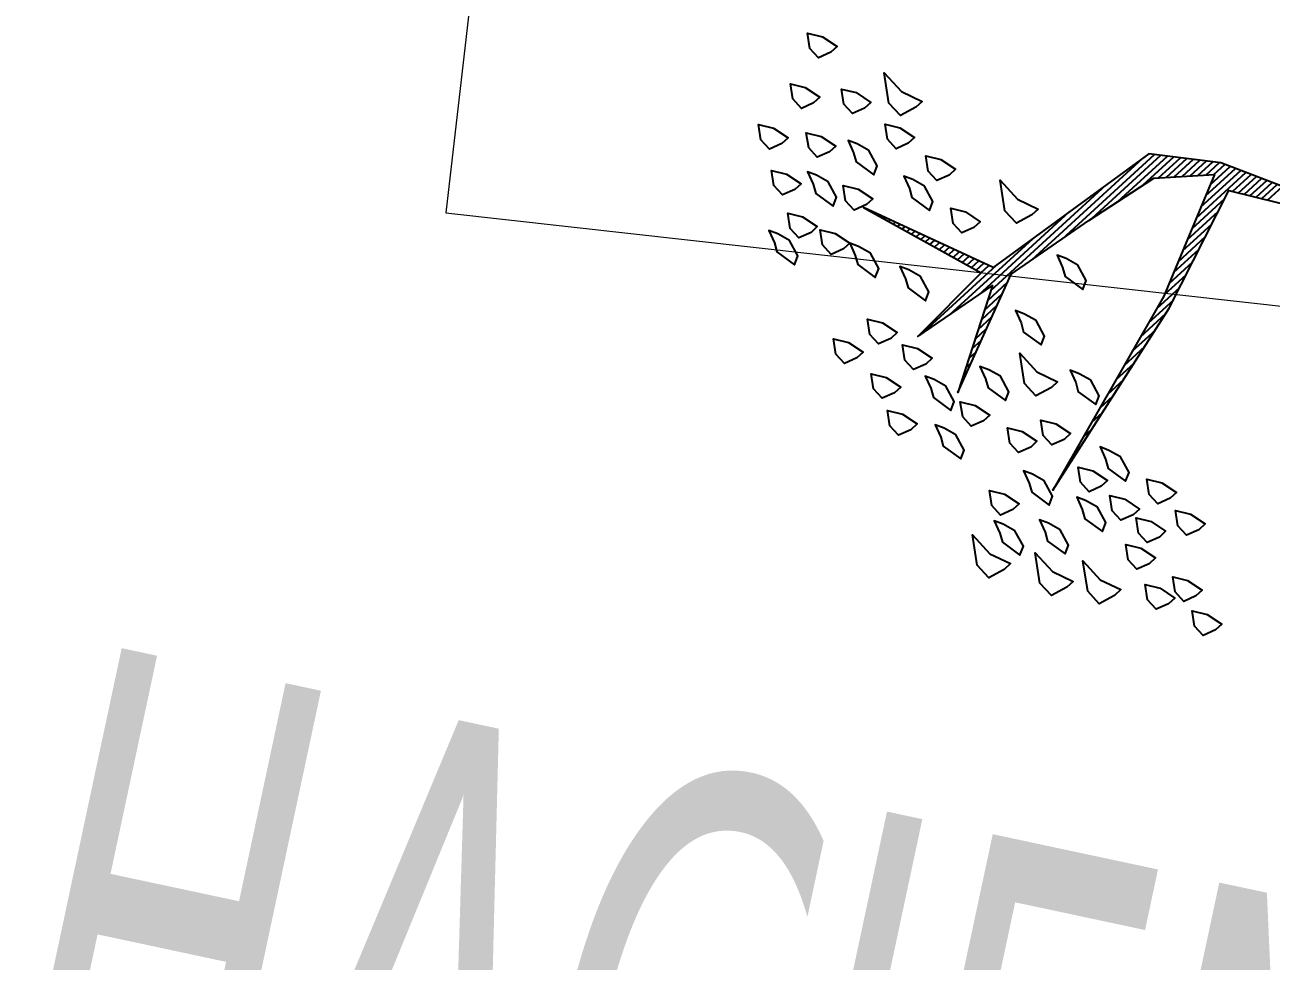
# Model space of a CAD drawing. Header units: metres. Extents: x 2 to 659295185, y -28 to 1124222152.
# Drawn here: x 654913.87 to 654929.99, y 1123154.5 to 1123166.61 of the extents above; entities that cross this region are included whole.
import ezdxf

# ---------------------------------------------------------------- set-up
doc = ezdxf.new("R2010")
doc.units = ezdxf.units.M
doc.header["$MEASUREMENT"] = 0
doc.layers.get('0').update_dxf_attribs({"linetype": 'CONTINUOUS'})
doc.layers.add('Arboles', color=3, linetype='CONTINUOUS')
doc.layers.add('TEXTOS', color=7, linetype='CONTINUOUS')
doc.layers.add('LIMITE 2017 IGVSB', color=7, linetype='CONTINUOUS', lineweight=120)
doc.styles.get("Standard").update_dxf_attribs({"font": 'tahoma.ttf'})

# ---------------------------------------------------------------- blocks, each defined once
blk = doc.blocks.new('*X2402')
at = {"color": 0}
for p, q in [((16.5321, 17.11), (16.5325, 17.11)), ((16.5355, 17.1), (16.5367, 17.1)), ((16.5388, 17.09), (16.5409, 17.09)), ((16.5421, 17.08), (16.5451, 17.08)), ((16.5454, 17.07), (16.5493, 17.07)), ((16.5488, 17.06), (16.5535, 17.06)), ((16.5521, 17.05), (16.5577, 17.05)), ((16.5554, 17.04), (16.5619, 17.04)), ((16.5588, 17.03), (16.566, 17.03)), ((16.5621, 17.02), (16.5702, 17.02)), ((16.5654, 17.01), (16.5744, 17.01)), ((16.5688, 17), (16.5786, 17)), ((16.5721, 16.99), (16.5828, 16.99)), ((16.5754, 16.98), (16.587, 16.98)), ((16.5788, 16.97), (16.5912, 16.97)), ((16.5821, 16.96), (16.5954, 16.96)), ((16.5854, 16.95), (16.5996, 16.95)), ((16.5888, 16.94), (16.6038, 16.94)), ((16.5921, 16.93), (16.608, 16.93)), ((16.5954, 16.92), (16.6122, 16.92)), ((16.5988, 16.91), (16.6164, 16.91)), ((16.6021, 16.9), (16.6206, 16.9)), ((16.6054, 16.89), (16.6248, 16.89)), ((16.6088, 16.88), (16.629, 16.88)), ((16.443, 16.85), (16.6488, 16.85)), ((16.6121, 16.87), (16.6331, 16.87)), ((16.6154, 16.86), (16.6373, 16.86)), ((16.513, 16.84), (16.7388, 16.84)), ((16.583, 16.83), (16.8288, 16.83)), ((16.5708, 16.8), (16.6189, 16.8)), ((16.5885, 16.81), (16.6422, 16.81)), ((16.6062, 16.82), (16.9188, 16.82)), ((16.7083, 16.81), (17.0088, 16.81)), ((16.7816, 16.8), (17.0309, 16.8)), ((16.5355, 16.78), (16.5722, 16.78)), ((16.5531, 16.79), (16.5956, 16.79)), ((16.8532, 16.79), (17.0394, 16.79)), ((16.9132, 16.78), (17.0478, 16.78)), ((16.4824, 16.75), (16.5022, 16.75)), ((16.5001, 16.76), (16.5256, 16.76)), ((16.5178, 16.77), (16.5489, 16.77)), ((16.9732, 16.77), (17.0563, 16.77)), ((17.0054, 16.76), (17.0647, 16.76)), ((17.0177, 16.75), (17.0732, 16.75)), ((16.447, 16.73), (16.4556, 16.73)), ((16.4647, 16.74), (16.4789, 16.74)), ((17.0299, 16.74), (17.0817, 16.74)), ((17.0421, 16.73), (17.0901, 16.73)), ((16.4293, 16.72), (16.4322, 16.72)), ((17.0543, 16.72), (17.0986, 16.72)), ((17.0665, 16.71), (17.1071, 16.71)), ((17.0788, 16.7), (17.1155, 16.7)), ((17.0719, 16.68), (17.1263, 16.68)), ((17.091, 16.69), (17.1213, 16.69)), ((17.0073, 16.65), (17.1413, 16.65)), ((17.0288, 16.66), (17.1363, 16.66)), ((17.0504, 16.67), (17.1313, 16.67)), ((16.9642, 16.63), (17.0477, 16.63)), ((16.9858, 16.64), (17.0741, 16.64)), ((17.0964, 16.64), (17.1463, 16.64)), ((17.1031, 16.63), (17.1513, 16.63)), ((16.8996, 16.6), (16.9686, 16.6)), ((16.9211, 16.61), (16.995, 16.61)), ((16.9427, 16.62), (17.0214, 16.62)), ((17.1097, 16.62), (17.1563, 16.62)), ((17.1164, 16.61), (17.1613, 16.61)), ((17.1231, 16.6), (17.1663, 16.6)), ((16.8565, 16.58), (16.9159, 16.58)), ((16.8781, 16.59), (16.9423, 16.59)), ((17.1297, 16.59), (17.1713, 16.59)), ((17.1364, 16.58), (17.1763, 16.58)), ((16.764, 16.55), (16.8332, 16.55)), ((16.7953, 16.56), (16.8632, 16.56)), ((16.8265, 16.57), (16.8895, 16.57)), ((16.7015, 16.53), (16.7578, 16.53)), ((16.7328, 16.54), (16.7955, 16.54)), ((16.6078, 16.5), (16.6447, 16.5)), ((16.639, 16.51), (16.6824, 16.51)), ((16.6703, 16.52), (16.7201, 16.52)), ((16.5453, 16.48), (16.5693, 16.48)), ((16.5765, 16.49), (16.607, 16.49)), ((16.4828, 16.46), (16.494, 16.46)), ((16.514, 16.47), (16.5317, 16.47)), ((16.4515, 16.45), (16.4563, 16.45))]:
    blk.add_line(p, q, dxfattribs=at)
blk = doc.blocks.new('ARBUSTO6')
at = {"layer": 'Arboles', "color": 7}
blk.add_lwpolyline([(-0.5575, 0.0548), (-0.6256, 0.1908), (-0.7191, 0.3014), (-1.1018, 0.3439), (-1.2123, 0.6075), (-1.1273, 0.3524), (-1.3059, 0.3439), (-1.1273, 0.3184), (-1.3229, 0.2078), (-1.0848, 0.3099), (-0.8977, 0.2844), (-0.7446, 0.2589), (-0.6511, 0.1823), (-0.8892, 0.0718), (-1.3144, -0.0643), (-0.8977, 0.0463), (-0.6511, 0.1398), (-0.566, 0.0122)], dxfattribs=at)
at = {"layer": 'Arboles'}
for points in [[(-1.0507, 0.8797), (-1.0763, 0.8882), (-1.0763, 0.9137), (-1.0593, 0.9392), (-1.0422, 0.9137), (-1.0337, 0.8797)], [(-1.2463, 0.8116), (-1.2718, 0.8201), (-1.2718, 0.8456), (-1.2548, 0.8712), (-1.2378, 0.8456), (-1.2293, 0.8116)], [(-1.1443, 0.8286), (-1.1698, 0.8371), (-1.1698, 0.8626), (-1.1528, 0.8882), (-1.1358, 0.8626), (-1.1273, 0.8286)], [(-1.0763, 0.7521), (-1.1018, 0.7606), (-1.1018, 0.7861), (-1.0848, 0.8116), (-1.0678, 0.7861), (-1.0593, 0.7521)], [(-1.2889, 0.7266), (-1.3144, 0.7351), (-1.3144, 0.7606), (-1.2974, 0.7861), (-1.2804, 0.7606), (-1.2718, 0.7266)], [(-1.1868, 0.7351), (-1.2123, 0.7436), (-1.2123, 0.7691), (-1.1953, 0.7946), (-1.1783, 0.7691), (-1.1698, 0.7351)], [(-0.9997, 0.6841), (-1.0337, 0.6926), (-1.0337, 0.7266), (-0.9997, 0.7776), (-0.9997, 0.7266), (-0.9827, 0.6841)], [(-1.2548, 0.7096), (-1.2633, 0.6926), (-1.2548, 0.65), (-1.2378, 0.6586), (-1.2293, 0.6926), (-1.2378, 0.7181), (-1.2463, 0.7351)], [(-1.1528, 0.7011), (-1.1613, 0.6841), (-1.1528, 0.6415), (-1.1358, 0.65), (-1.1273, 0.6841), (-1.1358, 0.7096), (-1.1443, 0.7266)], [(-1.3909, 0.6756), (-1.3994, 0.6586), (-1.3909, 0.616), (-1.3739, 0.6245), (-1.3654, 0.6586), (-1.3739, 0.6841), (-1.3824, 0.7011)], [(-1.3229, 0.6415), (-1.3484, 0.65), (-1.3484, 0.6756), (-1.3314, 0.7011), (-1.3144, 0.6756), (-1.3059, 0.6415)], [(-1.0593, 0.6415), (-1.0848, 0.65), (-1.0848, 0.6756), (-1.0678, 0.7011), (-1.0507, 0.6756), (-1.0422, 0.6415)], [(-1.2038, 0.6075), (-1.2293, 0.616), (-1.2293, 0.6415), (-1.2123, 0.6671), (-1.1953, 0.6415), (-1.1868, 0.6075)], [(-1.2974, 0.5735), (-1.3229, 0.582), (-1.3229, 0.6075), (-1.3059, 0.633), (-1.2889, 0.6075), (-1.2804, 0.5735)], [(-1.1188, 0.5735), (-1.1273, 0.5565), (-1.1188, 0.514), (-1.1018, 0.5225), (-1.0933, 0.5565), (-1.1018, 0.582), (-1.1103, 0.599)], [(-1.0422, 0.5395), (-1.0678, 0.548), (-1.0678, 0.5735), (-1.0507, 0.599), (-1.0337, 0.5735), (-1.0252, 0.5395)], [(-1.2889, 0.548), (-1.2974, 0.531), (-1.2889, 0.4885), (-1.2718, 0.497), (-1.2633, 0.531), (-1.2718, 0.5565), (-1.2804, 0.5735)], [(-1.0763, 0.4289), (-1.1018, 0.4374), (-1.1018, 0.463), (-1.0848, 0.4885), (-1.0678, 0.463), (-1.0593, 0.4289)], [(-1.4249, 0.3949), (-1.4504, 0.4034), (-1.4504, 0.4289), (-1.4334, 0.4545), (-1.4164, 0.4289), (-1.4079, 0.3949)], [(-1.2463, 0.4459), (-1.2548, 0.4289), (-1.2463, 0.3864), (-1.2293, 0.3949), (-1.2208, 0.4289), (-1.2293, 0.4545), (-1.2378, 0.4715)], [(-0.9742, 0.3694), (-1.0082, 0.3779), (-1.0082, 0.4119), (-0.9742, 0.463), (-0.9742, 0.4119), (-0.9572, 0.3694)], [(-1.3484, 0.3779), (-1.3739, 0.3864), (-1.3739, 0.4119), (-1.3569, 0.4374), (-1.3399, 0.4119), (-1.3314, 0.3779)], [(-1.4164, 0.2929), (-1.4419, 0.3014), (-1.4419, 0.3269), (-1.4249, 0.3524), (-1.4079, 0.3269), (-1.3994, 0.2929)], [(-1.3314, 0.2929), (-1.3569, 0.3014), (-1.3569, 0.3269), (-1.3399, 0.3524), (-1.3229, 0.3269), (-1.3144, 0.2929)], [(-1.4419, 0.2163), (-1.4674, 0.2248), (-1.4674, 0.2504), (-1.4504, 0.2759), (-1.4334, 0.2504), (-1.4249, 0.2163)], [(-1.3569, 0.2504), (-1.3654, 0.2333), (-1.3569, 0.1908), (-1.3399, 0.1993), (-1.3314, 0.2333), (-1.3399, 0.2589), (-1.3484, 0.2759)], [(-0.9997, 0.2504), (-1.0082, 0.2333), (-0.9997, 0.1908), (-0.9827, 0.1993), (-0.9742, 0.2333), (-0.9827, 0.2589), (-0.9912, 0.2759)], [(-1.1358, 0.2248), (-1.1443, 0.2078), (-1.1358, 0.1653), (-1.1188, 0.1738), (-1.1103, 0.2078), (-1.1188, 0.2333), (-1.1273, 0.2504)], [(-1.2633, 0.1908), (-1.2718, 0.1738), (-1.2633, 0.1313), (-1.2463, 0.1398), (-1.2378, 0.1738), (-1.2463, 0.1993), (-1.2548, 0.2163)], [(-1.4079, 0.1653), (-1.4164, 0.1483), (-1.4079, 0.1058), (-1.3909, 0.1143), (-1.3824, 0.1483), (-1.3909, 0.1738), (-1.3994, 0.1908)], [(-1.3229, 0.1313), (-1.3484, 0.1398), (-1.3484, 0.1653), (-1.3314, 0.1908), (-1.3144, 0.1653), (-1.3059, 0.1313)], [(-1.1783, 0.0888), (-1.2123, 0.0973), (-1.2123, 0.1313), (-1.1783, 0.1823), (-1.1783, 0.1313), (-1.1613, 0.0888)], [(-1.2889, 0.0292), (-1.3144, 0.0378), (-1.3144, 0.0633), (-1.2974, 0.0888), (-1.2804, 0.0633), (-1.2718, 0.0292)], [(-1.1358, 0.0633), (-1.1443, 0.0463), (-1.1358, 0.0037), (-1.1188, 0.0122), (-1.1103, 0.0463), (-1.1188, 0.0718), (-1.1273, 0.0888)], [(-1.2293, -0.0048), (-1.2548, 0.0037), (-1.2548, 0.0292), (-1.2378, 0.0548), (-1.2208, 0.0292), (-1.2123, -0.0048)], [(-1.3994, -0.0388), (-1.4249, -0.0303), (-1.4249, -0.0048), (-1.4079, 0.0207), (-1.3909, -0.0048), (-1.3824, -0.0388)], [(-1.3399, -0.0218), (-1.3484, -0.0388), (-1.3399, -0.0813), (-1.3229, -0.0728), (-1.3144, -0.0388), (-1.3229, -0.0133), (-1.3314, 0.0037)], [(-1.493, -0.1153), (-1.527, -0.1068), (-1.527, -0.0728), (-1.493, -0.0218), (-1.493, -0.0728), (-1.4759, -0.1153)], [(-1.4504, -0.0558), (-1.4589, -0.0728), (-1.4504, -0.1153), (-1.4334, -0.1068), (-1.4249, -0.0728), (-1.4334, -0.0473), (-1.4419, -0.0303)], [(-1.2378, -0.1238), (-1.2633, -0.1153), (-1.2633, -0.0898), (-1.2463, -0.0643), (-1.2293, -0.0898), (-1.2208, -0.1238)], [(-1.1953, -0.0898), (-1.2038, -0.1068), (-1.1953, -0.1493), (-1.1783, -0.1408), (-1.1698, -0.1068), (-1.1783, -0.0813), (-1.1868, -0.0643)], [(-1.3824, -0.1153), (-1.3909, -0.1323), (-1.3824, -0.1748), (-1.3654, -0.1663), (-1.3569, -0.1323), (-1.3654, -0.1068), (-1.3739, -0.0898)], [(-1.2974, -0.1323), (-1.3059, -0.1493), (-1.2974, -0.1919), (-1.2804, -0.1834), (-1.2718, -0.1493), (-1.2804, -0.1238), (-1.2889, -0.1068)], [(-1.4249, -0.2259), (-1.4589, -0.2174), (-1.4589, -0.1834), (-1.4249, -0.1323), (-1.4249, -0.1834), (-1.4079, -0.2259)], [(-1.2293, -0.2089), (-1.2548, -0.2004), (-1.2548, -0.1748), (-1.2378, -0.1493), (-1.2208, -0.1748), (-1.2123, -0.2089)], [(-1.1528, -0.2344), (-1.1783, -0.2259), (-1.1783, -0.2004), (-1.1613, -0.1748), (-1.1443, -0.2004), (-1.1358, -0.2344)], [(-1.3654, -0.3024), (-1.3994, -0.2939), (-1.3994, -0.2599), (-1.3654, -0.2089), (-1.3654, -0.2599), (-1.3484, -0.3024)], [(-1.2208, -0.2769), (-1.2463, -0.2684), (-1.2463, -0.2429), (-1.2293, -0.2174), (-1.2123, -0.2429), (-1.2038, -0.2769)], [(-1.2718, -0.3024), (-1.2974, -0.2939), (-1.2974, -0.2684), (-1.2804, -0.2429), (-1.2633, -0.2684), (-1.2548, -0.3024)], [(-1.1528, -0.3194), (-1.1783, -0.3109), (-1.1783, -0.2854), (-1.1613, -0.2599), (-1.1443, -0.2854), (-1.1358, -0.3194)], [(-1.2974, -0.3875), (-1.3229, -0.3789), (-1.3229, -0.3534), (-1.3059, -0.3279), (-1.2889, -0.3534), (-1.2804, -0.3875)], [(-1.2463, -0.413), (-1.2718, -0.4045), (-1.2718, -0.3789), (-1.2548, -0.3534), (-1.2378, -0.3789), (-1.2293, -0.413)], [(-1.2633, -0.4895), (-1.2889, -0.481), (-1.2889, -0.4555), (-1.2718, -0.43), (-1.2548, -0.4555), (-1.2463, -0.4895)]]:
    blk.add_lwpolyline(points, close=True, dxfattribs=at)
blk.add_blockref('*X2402', (-17.7429, -16.5069), dxfattribs=at)

msp = doc.modelspace()

# ---------------------------------------------------------------- linework, layer by layer
at = {"layer": 'LIMITE 2017 IGVSB', "lineweight": 0}
msp.add_lwpolyline([(654919.3149, 1123164.1796), (654961.161, 1123159.5053), (654965.0675, 1123193.2889), (654922.474, 1123191.5499)], close=True, dxfattribs=at)

# ---------------------------------------------------------------- block references
at = {"layer": 'Arboles', "xscale": 6.47840009803131, "yscale": 6.47840009803131, "zscale": 6.47840009803131, "rotation": 42.49660342024684}
msp.add_blockref('ARBUSTO6', (654933.167, 1123166.6505), dxfattribs=at)

# ---------------------------------------------------------------- texts
at = {"layer": 'TEXTOS', "color": 0, "width": 0.571429}
msp.add_text('HACIENDA   LA   BARTOLERA', height=7.036817, rotation=347.94913, dxfattribs=at).set_placement((654913.1979, 1123151.763))

doc.saveas('drawing.dxf')
